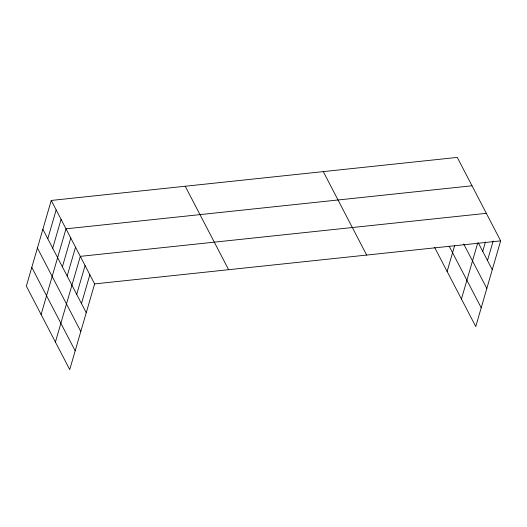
<?xml version="1.0" encoding="UTF-8"?>
<svg xmlns="http://www.w3.org/2000/svg" width="527" height="527" viewBox="0 0 527 527"><rect width="100%" height="100%" fill="white"/><g stroke="black" fill="none" stroke-linecap="round" stroke-linejoin="round"><path stroke-width="0.79" d="M51.244 200.444L26.35 286.135L69.729 369.592L94.623 283.908L51.244 200.444L457.271 157.408L500.65 240.865L475.756 326.556L434.65 247.459M47.786 238.744L56.158 209.904M52.7 248.204L61.079 219.364M41.099 314.514L65.994 228.823L472.021 185.781M62.384 266.84L70.763 238M67.16 276.023L75.539 247.183M55.414 342.049L80.308 256.366L486.335 213.323M76.698 294.382L85.078 265.542M81.474 303.565L89.853 274.725M447.127 271.471L454.735 245.279M461.441 299.013L477.732 242.94M482.732 251.339L485.446 241.992M487.501 260.522L493.16 241.037M94.623 283.908L500.65 240.865M478.325 242.868L492.271 269.705M463.701 243.975L486.823 288.467M449.175 246.162L481.204 307.794M323.282 171.611L366.66 255.068M185.234 186.242L228.613 269.705M42.865 229.285L86.244 312.742M37.417 248.046L80.796 331.503M31.798 267.373L75.177 350.83"/></g></svg>
